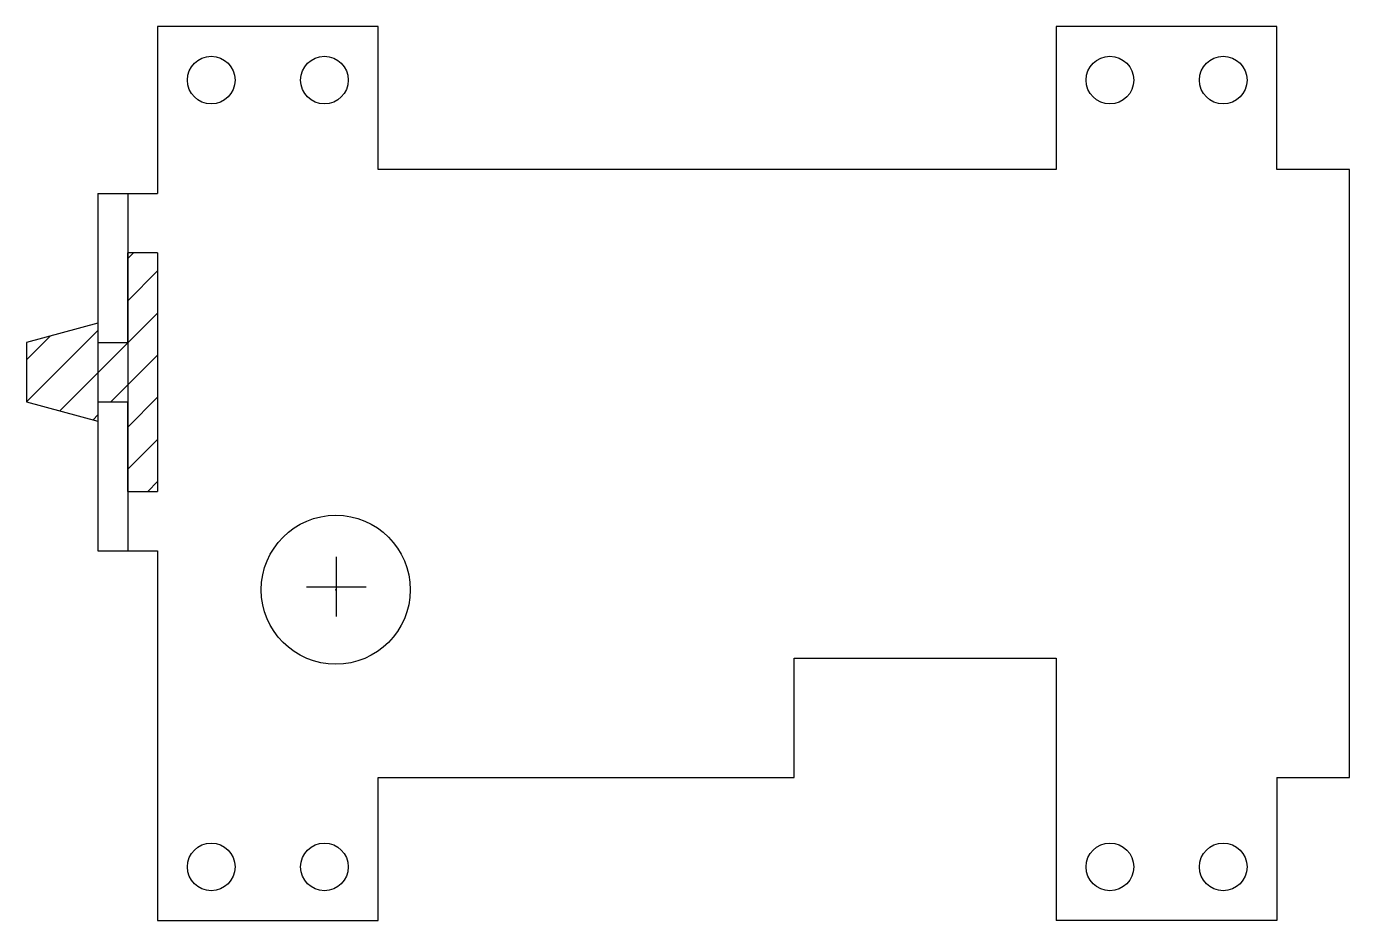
# Model space of a CAD drawing. Header units: inches. Extents: x -0.3 to 5.25, y 0 to 3.75.
import ezdxf

# ---------------------------------------------------------------- set-up
doc = ezdxf.new("R2010")
doc.units = ezdxf.units.IN
doc.header["$MEASUREMENT"] = 0
doc.linetypes.add('DASHDOT', pattern=[25.4, 12.7, -6.35, 0, -6.35])
for name, color, linetype, lineweight, true_color in [('Center Locators', 253, 'DASHDOT', 25, 0xa0a0a4), ('Playfield Cutout', 1, 'Continuous', 25, 0xff0000), ('Profile', 4, 'Continuous', 25, 0x00ffff), ('Rubber', 3, 'Continuous', 25, 0x00ff00)]:
    doc.layers.add(name, color=color, linetype=linetype, lineweight=lineweight, true_color=true_color)
doc.layers.add('Mount Holes', color=7, linetype='Continuous', lineweight=25)

msp = doc.modelspace()

# ---------------------------------------------------------------- hatches: boundary and pattern name
at = {"layer": 'Rubber', "transparency": 33554687}
h = msp.add_hatch(dxfattribs=at)
h.set_pattern_fill('ANSI31', color=256, style=0)
h.paths.add_polyline_path([(0, 2.505), (-0.3, 2.425), (-0.3, 2.175), (0, 2.095), (0, 2.175), (0.125, 2.175), (0.125, 1.8), (0.25, 1.8), (0.25, 2.8), (0.125, 2.8), (0.125, 2.425), (0, 2.425)], flags=0)

# ---------------------------------------------------------------- linework, layer by layer
at = {"layer": 'Center Locators'}
for p, q in [((1, 1.275), (1, 1.525)), ((0.875, 1.4), (1.125, 1.4))]:
    msp.add_line(p, q, dxfattribs=at)
msp.add_point((0.9975, 1.3875), dxfattribs=at)
at = {"layer": 'Mount Holes'}
for centre in [(0.475, 3.525), (0.95, 3.525), (4.245, 3.525), (4.72, 3.525), (0.475, 0.225), (0.95, 0.225), (4.245, 0.225), (4.72, 0.225)]:
    msp.add_circle(centre, 0.1, dxfattribs=at)
at = {"layer": 'Playfield Cutout'}
msp.add_circle((0.9975, 1.3875), 0.3125, dxfattribs=at)
at = {"layer": 'Profile'}
for p, q in [((1.175, 3.75), (0.25, 3.75)), ((0.25, 3.75), (0.25, 3.05)), ((1.175, 3.15), (1.175, 3.75)), ((4.945, 3.75), (4.02, 3.75)), ((4.02, 3.75), (4.02, 3.15)), ((4.945, 3.15), (4.945, 3.75)), ((4.945, 3.75), (4.945, 3.75)), ((0.25, 3.15), (0.25, 3.15)), ((4.02, 3.15), (1.175, 3.15)), ((5.25, 3.15), (4.945, 3.15)), ((5.25, 0.6), (5.25, 3.15)), ((0, 3.05), (0, 1.55)), ((0, 3.05), (0.25, 3.05)), ((0.125, 3.05), (0.125, 1.55)), ((0, 1.55), (0.25, 1.55)), ((0.25, 1.55), (0.25, 0)), ((2.92, 0.6), (2.92, 1.1)), ((2.92, 1.1), (4.02, 1.1)), ((4.02, 1.1), (4.02, 0)), ((1.175, 0), (1.175, 0.6)), ((1.175, 0.6), (2.92, 0.6)), ((4.945, 0.6), (4.945, 0)), ((4.945, 0.6), (5.25, 0.6)), ((0.25, 0), (1.175, 0)), ((4.945, 0), (4.02, 0))]:
    msp.add_line(p, q, dxfattribs=at)
at = {"layer": 'Rubber'}
for p, q in [((0.25, 2.8), (0.125, 2.8)), ((0.125, 2.425), (0.125, 2.8)), ((0.25, 2.8), (0.25, 1.8)), ((0, 2.505), (-0.3, 2.425)), ((0, 2.505), (0, 2.425)), ((-0.3, 2.425), (-0.3, 2.175)), ((0, 2.425), (0.125, 2.425)), ((-0.3, 2.175), (0, 2.095)), ((0, 2.175), (0, 2.095)), ((0, 2.175), (0.125, 2.175)), ((0.125, 1.8), (0.125, 2.175)), ((0.125, 1.8), (0.25, 1.8))]:
    msp.add_line(p, q, dxfattribs=at)

doc.saveas('drawing.dxf')
